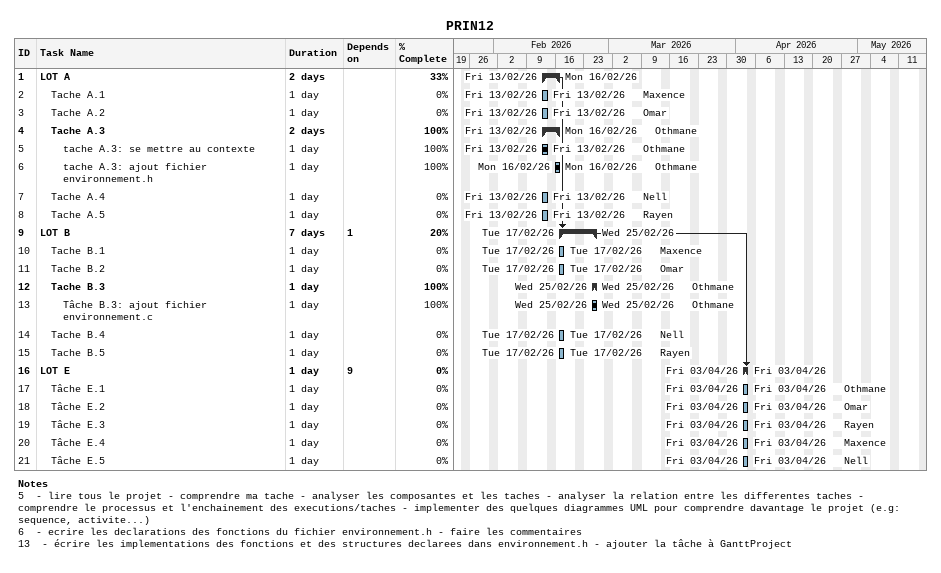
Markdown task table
PRIN12

| ID | Level | Task | Duration | Start | Finish | Predecessors | Resources | % complete |
|---|---|---|---|---|---|---|---|---|
| 1 | 1 | **LOT A** | 2d | 2026-02-13 | 2026-02-16 |  |  | 33 |
| 2 | 2 | Tache A.1 | 1d | 2026-02-13 | 2026-02-13 |  | Maxence | 0 |
| 3 | 2 | Tache A.2 | 1d | 2026-02-13 | 2026-02-13 |  | Omar | 0 |
| 4 | 2 | **Tache A.3** | 2d | 2026-02-13 | 2026-02-16 |  | Othmane | 100 |
| 5 | 3 | tache A.3: se mettre au contexte | 1d | 2026-02-13 | 2026-02-13 |  | Othmane | 100 |
| 6 | 3 | tache A.3: ajout fichier environnement.h | 1d | 2026-02-16 | 2026-02-16 |  | Othmane | 100 |
| 7 | 2 | Tache A.4 | 1d | 2026-02-13 | 2026-02-13 |  | Nell | 0 |
| 8 | 2 | Tache A.5 | 1d | 2026-02-13 | 2026-02-13 |  | Rayen | 0 |
| 9 | 1 | **LOT B** | 7d | 2026-02-17 | 2026-02-25 | 1 |  | 20 |
| 10 | 2 | Tache B.1 | 1d | 2026-02-17 | 2026-02-17 |  | Maxence | 0 |
| 11 | 2 | Tache B.2 | 1d | 2026-02-17 | 2026-02-17 |  | Omar | 0 |
| 12 | 2 | **Tache B.3** | 1d | 2026-02-25 | 2026-02-25 |  | Othmane | 100 |
| 13 | 3 | Tâche B.3: ajout fichier environnement.c | 1d | 2026-02-25 | 2026-02-25 |  | Othmane | 100 |
| 14 | 2 | Tache B.4 | 1d | 2026-02-17 | 2026-02-17 |  | Nell | 0 |
| 15 | 2 | Tache B.5 | 1d | 2026-02-17 | 2026-02-17 |  | Rayen | 0 |
| 16 | 1 | **LOT E** | 1d | 2026-04-03 | 2026-04-03 | 9 |  | 0 |
| 17 | 2 | Tâche E.1 | 1d | 2026-04-03 | 2026-04-03 |  | Othmane | 0 |
| 18 | 2 | Tâche E.2 | 1d | 2026-04-03 | 2026-04-03 |  | Omar | 0 |
| 19 | 2 | Tâche E.3 | 1d | 2026-04-03 | 2026-04-03 |  | Rayen | 0 |
| 20 | 2 | Tâche E.4 | 1d | 2026-04-03 | 2026-04-03 |  | Maxence | 0 |
| 21 | 2 | Tâche E.5 | 1d | 2026-04-03 | 2026-04-03 |  | Nell | 0 |

Notes
- 5: - lire tous le projet - comprendre ma tache - analyser les composantes et les taches - analyser la relation entre les differentes taches - comprendre le processus et l'enchainement des executions/taches - implementer des quelques diagrammes UML pour comprendre davantage le projet (e.g: sequence, activite...)
- 6: - ecrire les declarations des fonctions du fichier environnement.h - faire les commentaires
- 13: - écrire les implementations des fonctions et des structures declarees dans environnement.h - ajouter la tâche à GanttProject
